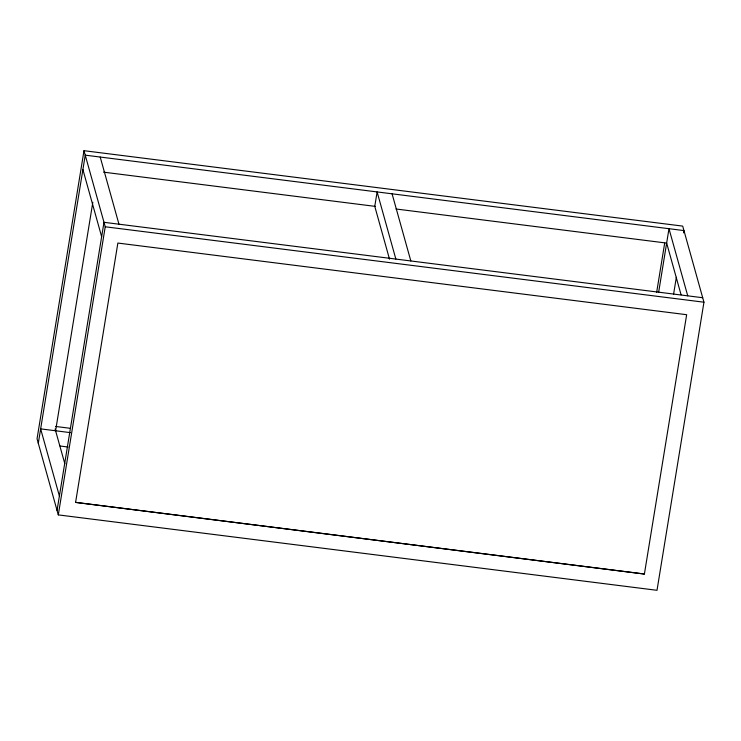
<?xml version="1.0" encoding="UTF-8"?>
<svg xmlns="http://www.w3.org/2000/svg" width="741" height="741" viewBox="0 0 741 741"><rect width="100%" height="100%" fill="white"/><g stroke="black" fill="none" stroke-linecap="round" stroke-linejoin="round"><path stroke-width="1.11" d="M83.992 150.692L37.05 438.802L58.298 514.893L657.008 590.308L703.95 302.198L682.702 226.107L83.992 150.692L105.241 226.783L58.298 514.893M38.3 443.275L85.243 155.165L683.952 230.581L683.582 232.859M55.594 430.771L92.82 202.284M57.048 510.419L103.99 222.309L702.7 297.725M75.591 502.389L117.865 243.057L686.657 314.703L644.401 574.043L75.591 502.389L644.401 574.016M656.665 292.306L664.668 243.178M658.656 292.213L668.984 228.7L687.731 295.835M673.56 294.353L676.348 277.273M103.583 172.162L375.372 206.396M396.018 208.999L666.659 243.085L681.081 294.835M105.241 226.783L703.95 302.198M55.492 426.445L70.395 428.317M70.497 432.651L40.644 428.872L59.391 496.007M60.095 446.017L68.116 447.036M392.082 193.818L410.829 260.962M395.861 259.072L377.113 191.938L374.77 206.341L389.516 259.174M100.211 157.055L118.958 224.19M82.899 169.578L101.647 236.712M55.093 428.983L64.838 463.773"/></g></svg>
